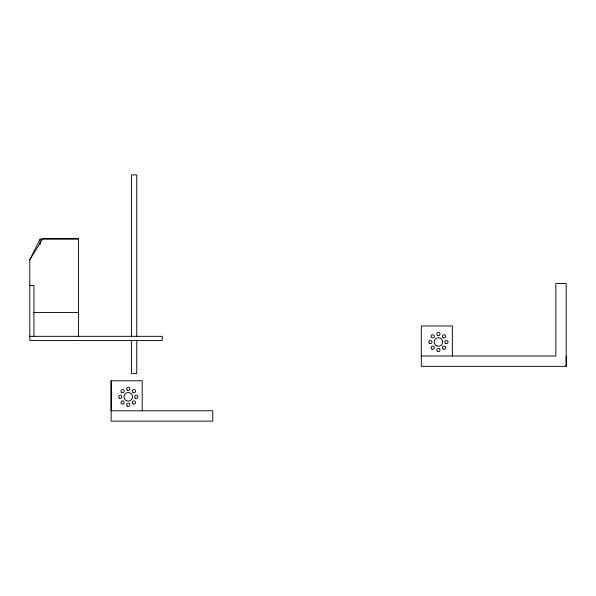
<?xml version="1.0" encoding="UTF-8"?>
<svg xmlns="http://www.w3.org/2000/svg" width="596" height="596" viewBox="0 0 596 596"><rect width="100%" height="100%" fill="white"/><g stroke="black" fill="none" stroke-linecap="round" stroke-linejoin="round"><path stroke-width="0.89" d="M111.147 380.762L111.147 421.126L212.75 421.126L212.75 410.778L111.147 410.778L111.147 380.762L142.198 380.762L142.198 410.778M421.305 355.991L421.305 366.339L566.2 366.339L566.2 283.547L555.852 283.547L555.852 355.991L421.305 355.991L421.305 325.975L452.357 325.975L452.357 355.991M29.8 336.33L162.276 336.33L162.276 340.465L29.8 340.465L29.8 259.744L40.148 239.041L78.441 239.041M29.8 259.744L42.741 238.698L78.441 238.698L78.441 336.77M29.8 285.387L33.942 285.387L33.942 336.33M33.942 312.527L78.441 312.527M566.2 355.991L566.2 366.339M136.745 336.517L136.745 174.874L131.567 174.874L131.567 336.517M136.745 340.16L136.745 373.588L131.567 373.588L131.567 340.16M40.148 239.041L40.148 244.442M121.785 392.518A1.602 1.602 0 0 0 124.191 391.132A1.602 1.602 0 0 0 121.785 389.747A1.602 1.602 0 0 0 121.785 392.518M126.121 400.512A4.276 4.276 0 0 0 132.536 396.802A4.276 4.276 0 0 0 126.121 393.099A4.276 4.276 0 0 0 126.121 400.512M135.478 398.195A1.602 1.602 0 0 0 137.885 396.802A1.602 1.602 0 0 0 135.478 395.416A1.602 1.602 0 0 0 135.478 398.195M133.131 403.865A1.602 1.602 0 0 0 135.538 402.479A1.602 1.602 0 0 0 133.131 401.086A1.602 1.602 0 0 0 133.131 403.865M127.455 406.211A1.602 1.602 0 0 0 129.861 404.826A1.602 1.602 0 0 0 127.455 403.432A1.602 1.602 0 0 0 127.455 406.211M121.785 403.865A1.602 1.602 0 0 0 124.191 402.479A1.602 1.602 0 0 0 121.785 401.086A1.602 1.602 0 0 0 121.785 403.865M119.438 398.195A1.602 1.602 0 0 0 121.845 396.802A1.602 1.602 0 0 0 119.438 395.416A1.602 1.602 0 0 0 119.438 398.195M127.455 390.171A1.602 1.602 0 0 0 129.861 388.786A1.602 1.602 0 0 0 127.455 387.393A1.602 1.602 0 0 0 127.455 390.171M133.131 392.518A1.602 1.602 0 0 0 135.538 391.132A1.602 1.602 0 0 0 133.131 389.747A1.602 1.602 0 0 0 133.131 392.518M445.301 343.154A1.602 1.602 0 0 0 447.991 342.439A1.602 1.602 0 0 0 446.024 340.472A1.602 1.602 0 0 0 445.301 343.154M442.955 348.824A1.602 1.602 0 0 0 445.637 348.109A1.602 1.602 0 0 0 443.677 346.142A1.602 1.602 0 0 0 442.955 348.824M437.613 351.431A1.602 1.602 0 0 0 440.019 350.038A1.602 1.602 0 0 0 437.613 348.653A1.602 1.602 0 0 0 437.613 351.431M431.616 337.485A1.602 1.602 0 0 0 434.298 336.762A1.602 1.602 0 0 0 432.331 334.796A1.602 1.602 0 0 0 431.616 337.485M429.262 343.154A1.602 1.602 0 0 0 431.944 342.432A1.602 1.602 0 0 0 429.984 340.472A1.602 1.602 0 0 0 429.262 343.154M443.29 337.738A1.602 1.602 0 0 0 445.696 336.345A1.602 1.602 0 0 0 443.29 334.959A1.602 1.602 0 0 0 443.29 337.738M437.613 335.392A1.602 1.602 0 0 0 440.019 333.998A1.602 1.602 0 0 0 437.613 332.613A1.602 1.602 0 0 0 437.613 335.392M436.279 345.725A4.276 4.276 0 0 0 442.694 342.022A4.276 4.276 0 0 0 436.279 338.312A4.276 4.276 0 0 0 436.279 345.725M431.944 349.085A1.602 1.602 0 0 0 434.35 347.691A1.602 1.602 0 0 0 431.944 346.306A1.602 1.602 0 0 0 431.944 349.085"/></g></svg>
